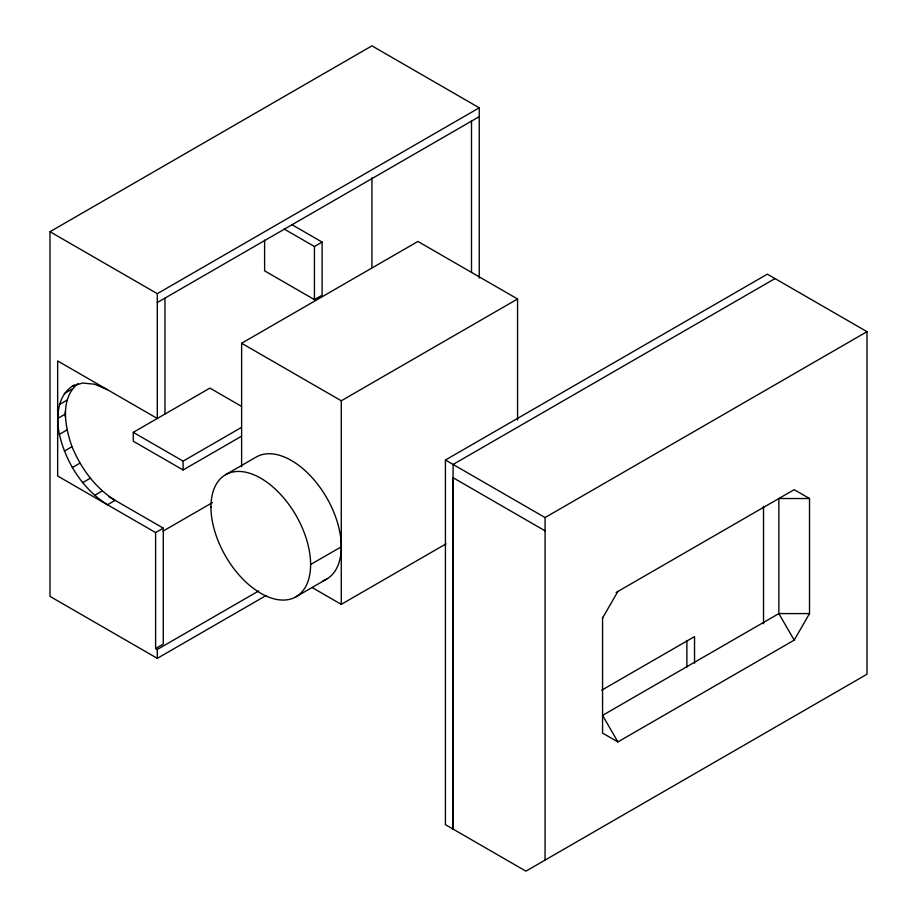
<?xml version="1.0" encoding="UTF-8"?>
<svg xmlns="http://www.w3.org/2000/svg" width="917" height="917" viewBox="0 0 917 917"><rect width="100%" height="100%" fill="white"/><g stroke="black" fill="none" stroke-linecap="round" stroke-linejoin="round"><path stroke-width="1.38" d="M266.274 595.431L157.3 658.337L49.988 596.382L49.988 231.714L157.3 293.681L157.3 418.473L57.656 360.943L57.656 476.003L155.603 532.559L163.272 528.135L163.272 644.078L155.603 648.502L155.603 532.559M545.065 860.089L545.065 517.555L445.421 460.025L445.421 824.681L525.911 871.15L867.012 674.213L867.012 331.679L767.357 274.149L445.421 460.025M763.529 623.709L763.529 506.23M77.934 383.627C59.502 398.895 65.073 426.863 71.996 446.671C80.902 468.174 95.173 487.924 115.141 500.35L107.484 504.774C82.668 489.116 66.013 462.627 59.353 434.349C56.017 417.029 57.072 394.47 74.437 384.957M602.561 618.012L617.886 591.454M602.561 617.359L602.561 733.073L617.886 741.922L794.191 640.135L809.516 613.588L809.516 498.527L794.191 489.667L616.121 592.474M49.988 231.714L371.935 45.85L479.247 107.805L479.247 278M157.3 293.681L479.247 107.805M157.3 302.53L479.247 116.654M284.064 228.975L314.439 246.513L322.108 242.088L322.108 295.194L314.439 299.618L264.612 270.859L264.612 240.116M64.328 393.565L71.996 389.14M59.353 404.569L67.021 400.144M57.656 418.473L65.325 414.048M59.353 434.349L67.021 429.924M241.618 466.833L241.618 343.245L417.923 241.458L517.566 298.988L517.566 419.997M64.328 451.095L71.996 446.671M72.248 467.578L79.917 463.154M241.194 436.423L183.091 469.974L133.263 441.215L133.263 432.354L209.913 388.109L241.515 406.346M82.564 482.686L90.233 478.261M94.589 495.363L102.246 490.939M133.263 432.354L183.091 461.125L241.194 427.574M241.618 343.245L341.273 400.775L517.566 298.988M225.559 474.731L256.21 457.033A70.46 40.68 60 0 1 328.355 500.716A70.46 40.68 60 0 1 323.059 580.77M162.997 531.138L212.446 502.596M775.025 278.573L453.09 464.449L453.09 829.106L453.09 477.723L545.065 530.828M157.3 658.337L157.3 649.488L258.743 590.903M310.611 564.517L341.273 546.819M296.019 596.772L326.681 579.074M312.101 587.51L341.273 604.349L446.063 543.85M545.065 517.555L867.012 331.679M601.678 690.214L694.536 636.604L694.536 663.151M72.248 386.217L82.564 383.031L94.589 384.223L107.484 389.714M809.516 498.527L778.854 498.527L778.854 613.588L794.191 640.135M809.516 613.588L778.854 613.588L602.561 715.375L617.886 741.922M291.721 224.55L322.108 242.088M109.066 496.842L163.272 528.135M155.603 648.502L157.3 649.488M686.879 640.559L686.879 667.117M471.51 121.044L471.51 272.395M371.935 177.783L371.935 267.73M341.273 400.775L341.273 604.349M314.439 246.513L314.439 299.618M183.091 461.125L183.091 469.974M164.968 298.105L164.968 414.048M65.325 411.24L65.325 416.857M210.956 506.986A70.46 40.68 60 0 0 285.691 599.959A70.46 40.68 60 0 0 285.691 500.315A70.46 40.68 60 0 0 210.956 506.986"/></g></svg>
